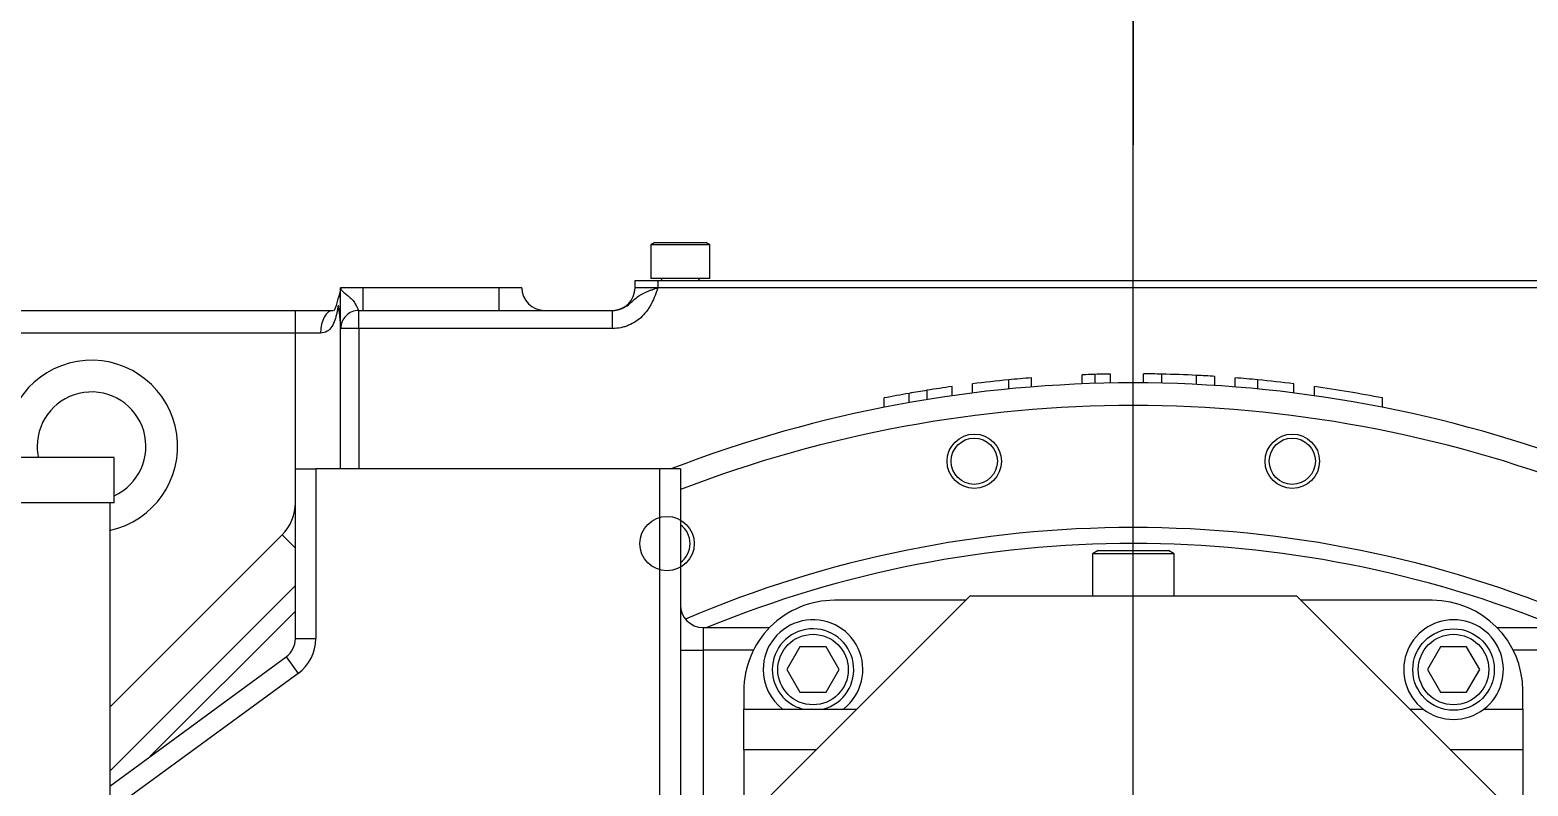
# Model space of a CAD drawing. Header units: millimetres. Extents: x 10462777 to 22643323, y 453826 to 1389191.
# Drawn here: x 11301490.8 to 11301826.8, y 597919.9 to 598089.5 of the extents above; entities that cross this region are included whole.
import ezdxf

# ---------------------------------------------------------------- set-up
doc = ezdxf.new("R2010")
doc.units = ezdxf.units.MM
doc.header["$LTSCALE"] = 200
doc.header["$MEASUREMENT"] = 0
doc.linetypes.add('CENTER2', pattern=[1.125, 0.75, -0.125, 0.125, -0.125])
doc.linetypes.add('PHANTOM', pattern=[2.5, 1.25, -0.25, 0.25, -0.25, 0.25, -0.25])
doc.layers.get('0').update_dxf_attribs({"linetype": 'CONTINUOUS'})
for name, color, linetype in [('$DDT_AUDIT_GENERATED_(1626)', 7, 'CONTINUOUS'), ('$DDT_AUDIT_GENERATED_(16CD)', 7, 'CONTINUOUS'), ('$DDT_AUDIT_GENERATED_(77F)', 7, 'CONTINUOUS'), ('A290-7329-X201', 7, 'CONTINUOUS'), ('A290-7329-X301', 7, 'CONTINUOUS'), ('DV1_DEFAULT', 7, 'CONTINUOUS'), ('LIBRL_A6-BA-12X3', 7, 'CONTINUOUS'), ('LIBRL_A6-BA-8X12', 7, 'CONTINUOUS'), ('LIBRL_A97L-0218-', 7, 'CONTINUOUS')]:
    doc.layers.add(name, color=color, linetype=linetype)
doc.layers.add('LAYOUT', color=8, linetype='CONTINUOUS', lineweight=25)

# ---------------------------------------------------------------- blocks, each defined once
blk = doc.blocks.new('A$C7DA30AB0')
at = {"layer": '$DDT_AUDIT_GENERATED_(1626)', "color": 7, "linetype": 'CENTER2', "ltscale": 25.4}
blk.add_open_spline([(3350.05, 2825.01, 0), (3350.05, 2825.01, 0), (3350.05, 2825.01, 0), (3350.05, 2825.01, 0), (3520.7, 2721.31, 0), (3179.37, 2929.71, 0), (3350.05, 2825.01, 0)], degree=3, knots=[0, 0, 0, 0, 0.00000169674, 0.00000169674, 0.00000169674, 0.00001004531, 0.00001004531, 0.00001004531, 0.00001004531], dxfattribs=at)
at = {"layer": '$DDT_AUDIT_GENERATED_(16CD)', "color": 7, "linetype": 'Continuous', "ltscale": 25.4}
for p, q in [((3132.67, 2714.48, 0), (3132.67, 2716.11, 0)), ((3137.75, 2716.11, 0), (3137.75, 2714.48, 0)), ((3132.67, 2714.48, 0), (2919.31, 2714.48, 0)), ((3137.75, 2714.48, 0), (3132.67, 2714.48, 0))]:
    blk.add_line(p, q, dxfattribs=at)
at = {"layer": '$DDT_AUDIT_GENERATED_(77F)', "color": 7, "linetype": 'Continuous', "ltscale": 25.4}
for p, q in [((2989.38, 2785.19, 0), (2937.6, 2836.97, 0)), ((3114.38, 2836.97, 0), (3062.6, 2785.19, 0)), ((3255.6, 2764.37, 0), (3255.6, 2839.55, 0)), ((2938.61, 2819.74, 0), (2938.61, 2835.96, 0)), ((3113.36, 2819.74, 0), (3113.36, 2835.96, 0)), ((2938.61, 2810.59, 0), (2938.61, 2819.74, 0)), ((2938.61, 2819.74, 0), (2954.83, 2819.74, 0)), ((3097.15, 2819.74, 0), (3113.36, 2819.74, 0)), ((3113.36, 2819.74, 0), (3113.36, 2810.59, 0)), ((2938.61, 2810.59, 0), (2938.61, 2806.53, 0)), ((2947.32, 2810.59, 0), (2938.61, 2810.59, 0)), ((2963.98, 2810.59, 0), (2960.97, 2810.59, 0)), ((3113.36, 2810.59, 0), (3088, 2810.59, 0)), ((3113.36, 2806.53, 0), (3113.36, 2810.59, 0)), ((2958.93, 2786.21, 0), (2988.36, 2786.21, 0)), ((3063.62, 2786.21, 0), (3093.04, 2786.21, 0)), ((3062.6, 2785.19, 0), (2989.38, 2785.19, 0)), ((3254.59, 2764.37, 0), (3306.37, 2764.37, 0)), ((3254.59, 2764.37, 0), (3254.59, 2754.21, 0)), ((3254.59, 2754.21, 0), (3306.37, 2754.21, 0))]:
    blk.add_line(p, q, dxfattribs=at)
for centre, radius, start, end in [((2954.15, 2801.74, 0), 11.18, 52.3615, 127.6385), ((2954.15, 2801.74, 0), 11.18, 127.6385, 52.3615), ((3097.83, 2801.74, 0), 11.18, 127.6385, 0), ((3097.83, 2801.74, 0), 11.18, 0, 52.3615), ((2958.93, 2806.53, 0), 20.32, 180, 270), ((3093.04, 2806.53, 0), 20.32, 270, 0)]:
    blk.add_arc(centre, radius, start, end, dxfattribs=at)
at = {"layer": 'A290-7329-X201', "color": 7, "linetype": 'Continuous', "ltscale": 25.4}
for p, q in [((3255.6, 2824.55, 0), (3213.95, 2782.89, 0)), ((3213.95, 2788.64, 0), (3246.51, 2821.2, 0)), ((3255.6, 2810.18, 0), (3216.92, 2771.5, 0)), ((3213.95, 2774.48, 0), (3216.92, 2771.5, 0)), ((3199.72, 2725.25, 0), (3199.72, 2756.75, 0)), ((3203.79, 2756.75, 0), (3203.79, 2725.25, 0)), ((3213.95, 2756.75, 0), (3213.95, 2726.27, 0)), ((3208.3, 2726.27, 0), (3213.95, 2726.27, 0)), ((3213.95, 2726.27, 0), (3304.88, 2726.27, 0)), ((3213.95, 2726.27, 0), (3213.95, 2721.19, 0)), ((3142.78, 2725.25, 0), (3199.72, 2725.25, 0)), ((3142.78, 2725.25, 0), (3142.78, 2721.19, 0)), ((3199.72, 2725.25, 0), (3203.79, 2725.25, 0)), ((3199.72, 2725.25, 0), (3199.72, 2721.19, 0)), ((3203.79, 2725.25, 0), (3203.79, 2716.11, 0)), ((3199.72, 2721.19, 0), (3142.78, 2721.19, 0)), ((3168.23, 2721.19, 0), (3168.23, 2716.11, 0)), ((3198.71, 2721.19, 0), (3198.71, 2716.11, 0)), ((3213.95, 2721.19, 0), (3205.47, 2721.19, 0)), ((3311.99, 2721.19, 0), (3213.95, 2721.19, 0)), ((2919.31, 2716.11, 0), (3132.67, 2716.11, 0)), ((3132.67, 2716.11, 0), (3137.75, 2716.11, 0)), ((3163.15, 2716.11, 0), (3168.23, 2716.11, 0)), ((3168.23, 2716.11, 0), (3198.71, 2716.11, 0)), ((3198.71, 2716.11, 0), (3203.79, 2716.11, 0))]:
    blk.add_line(p, q, dxfattribs=at)
for centre, radius, start, end in [((3224.11, 2764.32, 0), 10.16, 135, 180), ((3259.67, 2751.67, 0), 19.3, 102.1532, 0), ((3259.67, 2751.67, 0), 12.19, 114.6243, 0), ((3259.67, 2751.67, 0), 12.19, 0, 12.0247), ((3199.72, 2725.25, 0), 4.06, 270, 0), ((3142.83, 2716.11, 0), 5.08, 90, 180), ((3158.07, 2716.11, 0), 5.08, 0, 90), ((3208.87, 2716.11, 0), 5.08, 156.0442, 179.9268)]:
    blk.add_arc(centre, radius, start, end, dxfattribs=at)
blk.add_ellipse((3205.47, 2726.27, 0), major_axis=(0, 5.08), ratio=0.556351, start_param=3.141593, end_param=4.712389, dxfattribs=at)
for points, knots in [([(3203.79, 2724.91, 0), (3203.79, 2724.05, 0), (3203.91, 2722.96, 0), (3204.07, 2721.52, 0), (3204.11, 2721.22, 0), (3204.16, 2720.78, 0), (3204.18, 2720.64, 0), (3204.22, 2720.35, 0), (3204.24, 2720.18, 0), (3204.32, 2720.1, 0), (3204.34, 2720.14, 0), (3204.38, 2720.26, 0), (3204.4, 2720.33, 0), (3204.44, 2720.53, 0), (3204.47, 2720.68, 0), (3204.54, 2721.12, 0), (3204.59, 2721.41, 0), (3204.88, 2722.86, 0), (3205.19, 2723.96, 0), (3206.34, 2725.69, 0), (3207.21, 2726.27, 0), (3208.3, 2726.27, 0)], [0, 0, 0, 0, 0.25, 0.25, 0.3125, 0.3125, 0.34375, 0.34375, 0.375, 0.375, 0.390625, 0.390625, 0.40625, 0.40625, 0.4375, 0.4375, 0.5, 0.5, 0.75, 0.75, 1, 1, 1, 1]), ([(3132.67, 2716.11, 0), (3132.72, 2716.25, 0), (3132.77, 2716.4, 0), (3132.86, 2716.69, 0), (3132.91, 2716.84, 0), (3133.06, 2717.27, 0), (3133.17, 2717.56, 0), (3133.49, 2718.43, 0), (3133.74, 2718.99, 0), (3134.15, 2719.82, 0), (3134.3, 2720.08, 0), (3134.62, 2720.61, 0), (3134.79, 2720.87, 0), (3135.32, 2721.62, 0), (3135.72, 2722.08, 0), (3136.59, 2722.94, 0), (3137.08, 2723.33, 0), (3138.09, 2724.01, 0), (3138.63, 2724.3, 0), (3139.48, 2724.65, 0), (3139.77, 2724.76, 0), (3140.36, 2724.93, 0), (3140.66, 2725.01, 0), (3141.55, 2725.19, 0), (3142.16, 2725.25, 0), (3142.78, 2725.25, 0)], [0, 0, 0, 0, 0.03125, 0.03125, 0.0625, 0.0625, 0.125, 0.125, 0.25, 0.25, 0.3125, 0.3125, 0.375, 0.375, 0.5, 0.5, 0.625, 0.625, 0.75, 0.75, 0.8125, 0.8125, 0.875, 0.875, 1, 1, 1, 1]), ([(3142.78, 2721.19, 0), (3142.26, 2721.19, 0), (3141.75, 2721.11, 0), (3141.01, 2720.89, 0), (3140.77, 2720.8, 0), (3140.3, 2720.59, 0), (3140.08, 2720.47, 0), (3139.44, 2720.07, 0), (3139.05, 2719.76, 0), (3138.34, 2719.14, 0), (3138.01, 2718.83, 0), (3137.35, 2718.26, 0), (3137.02, 2718, 0), (3136.29, 2717.54, 0), (3135.9, 2717.34, 0), (3135.27, 2717.05, 0), (3135.04, 2716.96, 0), (3134.59, 2716.78, 0), (3134.36, 2716.69, 0), (3133.89, 2716.52, 0), (3133.65, 2716.44, 0), (3133.28, 2716.31, 0), (3133.16, 2716.27, 0), (3132.92, 2716.19, 0), (3132.79, 2716.15, 0), (3132.67, 2716.11, 0)], [0, 0, 0, 0, 0.125, 0.125, 0.1875, 0.1875, 0.25, 0.25, 0.375, 0.375, 0.5, 0.5, 0.625, 0.625, 0.75, 0.75, 0.8125, 0.8125, 0.875, 0.875, 0.9375, 0.9375, 0.96875, 0.96875, 1, 1, 1, 1]), ([(3203.79, 2716.11, 0), (3203.79, 2716.15, 0), (3203.78, 2716.19, 0), (3203.77, 2716.27, 0), (3203.76, 2716.31, 0), (3203.71, 2716.44, 0), (3203.66, 2716.52, 0), (3203.54, 2716.69, 0), (3203.46, 2716.78, 0), (3203.29, 2716.96, 0), (3203.18, 2717.05, 0), (3202.84, 2717.34, 0), (3202.58, 2717.54, 0), (3202.01, 2718, 0), (3201.7, 2718.26, 0), (3201.14, 2718.83, 0), (3200.88, 2719.14, 0), (3200.46, 2719.76, 0), (3200.3, 2720.07, 0), (3200.11, 2720.47, 0), (3200.06, 2720.59, 0), (3199.96, 2720.8, 0), (3199.92, 2720.89, 0), (3199.82, 2721.11, 0), (3199.77, 2721.19, 0), (3199.72, 2721.19, 0)], [0, 0, 0, 0, 0.03125, 0.03125, 0.0625, 0.0625, 0.125, 0.125, 0.1875, 0.1875, 0.25, 0.25, 0.375, 0.375, 0.5, 0.5, 0.625, 0.625, 0.75, 0.75, 0.8125, 0.8125, 0.875, 0.875, 1, 1, 1, 1]), ([(3204.21, 2718.15, 0), (3204.22, 2718.17, 0), (3204.35, 2718.4, 0), (3204.5, 2718.89, 0), (3204.67, 2719.5, 0), (3204.86, 2720.23, 0), (3205.06, 2720.85, 0), (3205.26, 2721.22, 0), (3205.29, 2721.25, 0), (3205.29, 2721.26, 0)], [0, 0, 0, 0, 0.0059386, 0.0886971, 0.1579018, 0.2431366, 0.3688062, 0.4855117, 0.5619656, 0.5619656, 0.5619656, 0.5619656])]:
    blk.add_open_spline(points, degree=3, knots=knots, dxfattribs=at)
at = {"layer": 'A290-7329-X301', "color": 7, "linetype": 'Continuous', "ltscale": 25.4}
for p, q in [((3122.51, 2797.39, 0), (3122.51, 2859.04, 0)), ((3127.59, 2756.75, 0), (3127.59, 2859.04, 0)), ((3132.16, 2859.04, 0), (3132.16, 2756.75, 0)), ((3213.33, 2802.6, 0), (3255.6, 2833.52, 0)), ((3255.6, 2827.86, 0), (3216.03, 2798.91, 0)), ((3216.03, 2798.91, 0), (3213.33, 2802.6, 0)), ((2929.47, 2797.39, 0), (2940.79, 2797.39, 0)), ((3111.19, 2797.39, 0), (3122.51, 2797.39, 0)), ((3127.59, 2797.39, 0), (3122.51, 2797.39, 0)), ((3122.51, 2792.31, 0), (3122.51, 2797.39, 0)), ((3209.38, 2756.75, 0), (3209.38, 2794.81, 0)), ((3213.95, 2794.81, 0), (3209.38, 2794.81, 0)), ((3213.95, 2794.81, 0), (3213.95, 2756.75, 0)), ((2944.42, 2792.31, 0), (2929.47, 2792.31, 0)), ((3122.51, 2792.31, 0), (3107.56, 2792.31, 0)), ((3127.59, 2756.75, 0), (3132.16, 2756.75, 0)), ((3132.16, 2756.75, 0), (3209.38, 2756.75, 0)), ((3213.95, 2756.75, 0), (3209.38, 2756.75, 0)), ((2970.12, 2742.9, 0), (2970.12, 2740.83, 0)), ((3081.87, 2742.91, 0), (3081.87, 2740.83, 0)), ((2985.36, 2740.32, 0), (2985.36, 2738.27, 0)), ((2989.94, 2739.7, 0), (2989.94, 2737.66, 0)), ((2998.06, 2738.8, 0), (2998.06, 2736.76, 0)), ((3053.93, 2738.8, 0), (3053.93, 2736.76, 0)), ((3062.07, 2739.71, 0), (3062.07, 2737.66, 0)), ((3066.63, 2740.32, 0), (3066.63, 2738.27, 0)), ((3072.22, 2741.17, 0), (3072.22, 2739.11, 0)), ((3076.29, 2741.86, 0), (3076.29, 2739.8, 0)), ((3003.14, 2738.35, 0), (3003.14, 2736.31, 0)), ((3007.71, 2738.02, 0), (3007.71, 2735.99, 0)), ((3007.71, 2738.02, 0), (3007.71, 2735.99, 0)), ((3011.82, 2737.79, 0), (3011.82, 2735.76, 0)), ((3019.59, 2737.51, 0), (3019.59, 2735.48, 0)), ((3023.71, 2737.45, 0), (3023.71, 2735.42, 0)), ((3031.08, 2737.49, 0), (3031.08, 2735.46, 0)), ((3034.53, 2737.57, 0), (3034.53, 2735.54, 0)), ((3037.48, 2737.67, 0), (3037.48, 2735.64, 0)), ((3048.85, 2738.35, 0), (3048.85, 2736.31, 0))]:
    blk.add_line(p, q, dxfattribs=at)
for centre, radius in [((3130.58, 2773.49, 0), 6.1), ((2990.32, 2755.02, 0), 6.1), ((2990.32, 2755.02, 0), 5.18), ((3061.66, 2755.02, 0), 6.1), ((3061.66, 2755.02, 0), 5.18)]:
    blk.add_circle(centre, radius, dxfattribs=at)
for centre, radius, start, end in [((3219.03, 2794.81, 0), 9.65, 126.1828, 180), ((3219.03, 2794.81, 0), 5.08, 126.1828, 180), ((3025.99, 3025.99, 0), 256.1, 246.901, 293.099), ((3025.99, 3025.99, 0), 252.51, 247.7319, 292.2681), ((3122.51, 2787.23, 0), 5.08, 0, 90), ((3130.58, 2773.49, 0), 5.18, 125.228, 234.772), ((3025.99, 3025.99, 0), 283.46, 248.9966, 291.0034), ((3025.99, 3025.99, 0), 288.54, 248.9231, 291.0769), ((3025.99, 3025.99, 0), 290.58, 258.9139, 261.9616), ((3025.99, 3025.99, 0), 290.58, 278.0401, 279.1553), ((3025.99, 3025.99, 0), 290.58, 279.1553, 279.968), ((3025.99, 3025.99, 0), 290.58, 279.968, 281.0879), ((3025.99, 3025.99, 0), 290.58, 262.873, 264.4836), ((3025.99, 3025.99, 0), 290.58, 264.4836, 265.4892), ((3025.99, 3025.99, 0), 290.58, 266.3928, 267.2055), ((3025.99, 3025.99, 0), 290.58, 267.2055, 268.7389), ((3025.99, 3025.99, 0), 290.58, 268.7388, 269.5504), ((3025.99, 3025.99, 0), 290.58, 271.0031, 271.6841), ((3025.99, 3025.99, 0), 290.58, 271.6841, 272.2657), ((3025.99, 3025.99, 0), 290.58, 274.5126, 275.5181), ((3025.99, 3025.99, 0), 290.58, 275.5181, 277.1332)]:
    blk.add_arc(centre, radius, start, end, dxfattribs=at)
at = {"layer": 'DV1_DEFAULT', "color": 1, "linetype": 'CENTER2', "ltscale": 7}
for p, q in [((3025.99, 59.09, 0), (3025.99, 6051.97, 0)), ((3025.99, 5992.89, 0), (3025.99, 0, 0))]:
    blk.add_line(p, q, dxfattribs=at)
at = {"layer": 'DV1_DEFAULT', "color": 7, "linetype": 'CENTER2', "ltscale": 25.4}
blk.add_line((3025.99, 3494.33, 0), (3025.99, 2674.91, 0), dxfattribs=at)
at = {"layer": 'LAYOUT', "color": 6, "linetype": 'PHANTOM'}
for centre, radius in [((3030.45, 3025.99, 0), 2693.02), ((3025.99, 3025.99, 0), 589.24)]:
    blk.add_circle(centre, radius, dxfattribs=at)
at = {"layer": 'LIBRL_A6-BA-12X3', "color": 7, "linetype": 'Continuous', "ltscale": 25.4}
for p, q in [((2951.21, 2806.82, 0), (2948.28, 2801.74, 0)), ((2957.08, 2806.82, 0), (2951.21, 2806.82, 0)), ((2960.01, 2801.74, 0), (2957.08, 2806.82, 0)), ((3094.9, 2806.82, 0), (3091.96, 2801.74, 0)), ((3100.76, 2806.82, 0), (3094.9, 2806.82, 0)), ((3103.7, 2801.74, 0), (3100.76, 2806.82, 0)), ((2948.28, 2801.74, 0), (2951.21, 2796.66, 0)), ((2957.08, 2796.66, 0), (2960.01, 2801.74, 0)), ((3091.96, 2801.74, 0), (3094.9, 2796.66, 0)), ((3100.76, 2796.66, 0), (3103.7, 2801.74, 0)), ((2951.21, 2796.66, 0), (2957.08, 2796.66, 0)), ((3094.9, 2796.66, 0), (3100.76, 2796.66, 0))]:
    blk.add_line(p, q, dxfattribs=at)
for centre, radius in [((2954.15, 2801.74, 0), 9.14), ((2954.15, 2801.74, 0), 7.91), ((3097.83, 2801.74, 0), 7.91)]:
    blk.add_circle(centre, radius, dxfattribs=at)
for start, end in [(104.5672, 0), (0, 75.4328)]:
    blk.add_arc((3097.83, 2801.74, 0), 9.14, start, end, dxfattribs=at)
at = {"layer": 'LIBRL_A6-BA-8X12', "color": 7, "linetype": 'Continuous', "ltscale": 25.4}
for p, q in [((3120.98, 2714.07, 0), (3120.98, 2706.45, 0)), ((3120.98, 2714.07, 0), (3134.19, 2714.07, 0)), ((3134.19, 2706.45, 0), (3134.19, 2714.07, 0)), ((3120.98, 2706.45, 0), (3134.19, 2706.45, 0)), ((3120.98, 2706.45, 0), (3121.86, 2705.95, 0)), ((3133.31, 2705.95, 0), (3121.86, 2705.95, 0)), ((3133.31, 2705.95, 0), (3134.19, 2706.45, 0))]:
    blk.add_line(p, q, dxfattribs=at)
for centre, start, end in [((3123.12, 2714.48, 0), 270, 0), ((3132.06, 2714.48, 0), 180, 270)]:
    blk.add_arc(centre, 0.406, start, end, dxfattribs=at)
at = {"layer": 'LIBRL_A97L-0218-', "color": 7, "linetype": 'Continuous', "ltscale": 25.4}
for p, q in [((3016.84, 2785.19, 0), (3016.84, 2775.75, 0)), ((3035.13, 2775.75, 0), (3035.13, 2785.19, 0)), ((3016.84, 2775.75, 0), (3035.13, 2775.75, 0)), ((3016.84, 2775.75, 0), (3018.08, 2775.03, 0)), ((3033.9, 2775.03, 0), (3018.08, 2775.03, 0)), ((3033.9, 2775.03, 0), (3035.13, 2775.75, 0))]:
    blk.add_line(p, q, dxfattribs=at)

msp = doc.modelspace()

# ---------------------------------------------------------------- block references
at = {"ltscale": 10, "rotation": 180}
msp.add_blockref('A$C7DA30AB0', (11304764.24811, 600747.76955, 0), dxfattribs=at)

doc.saveas('drawing.dxf')
